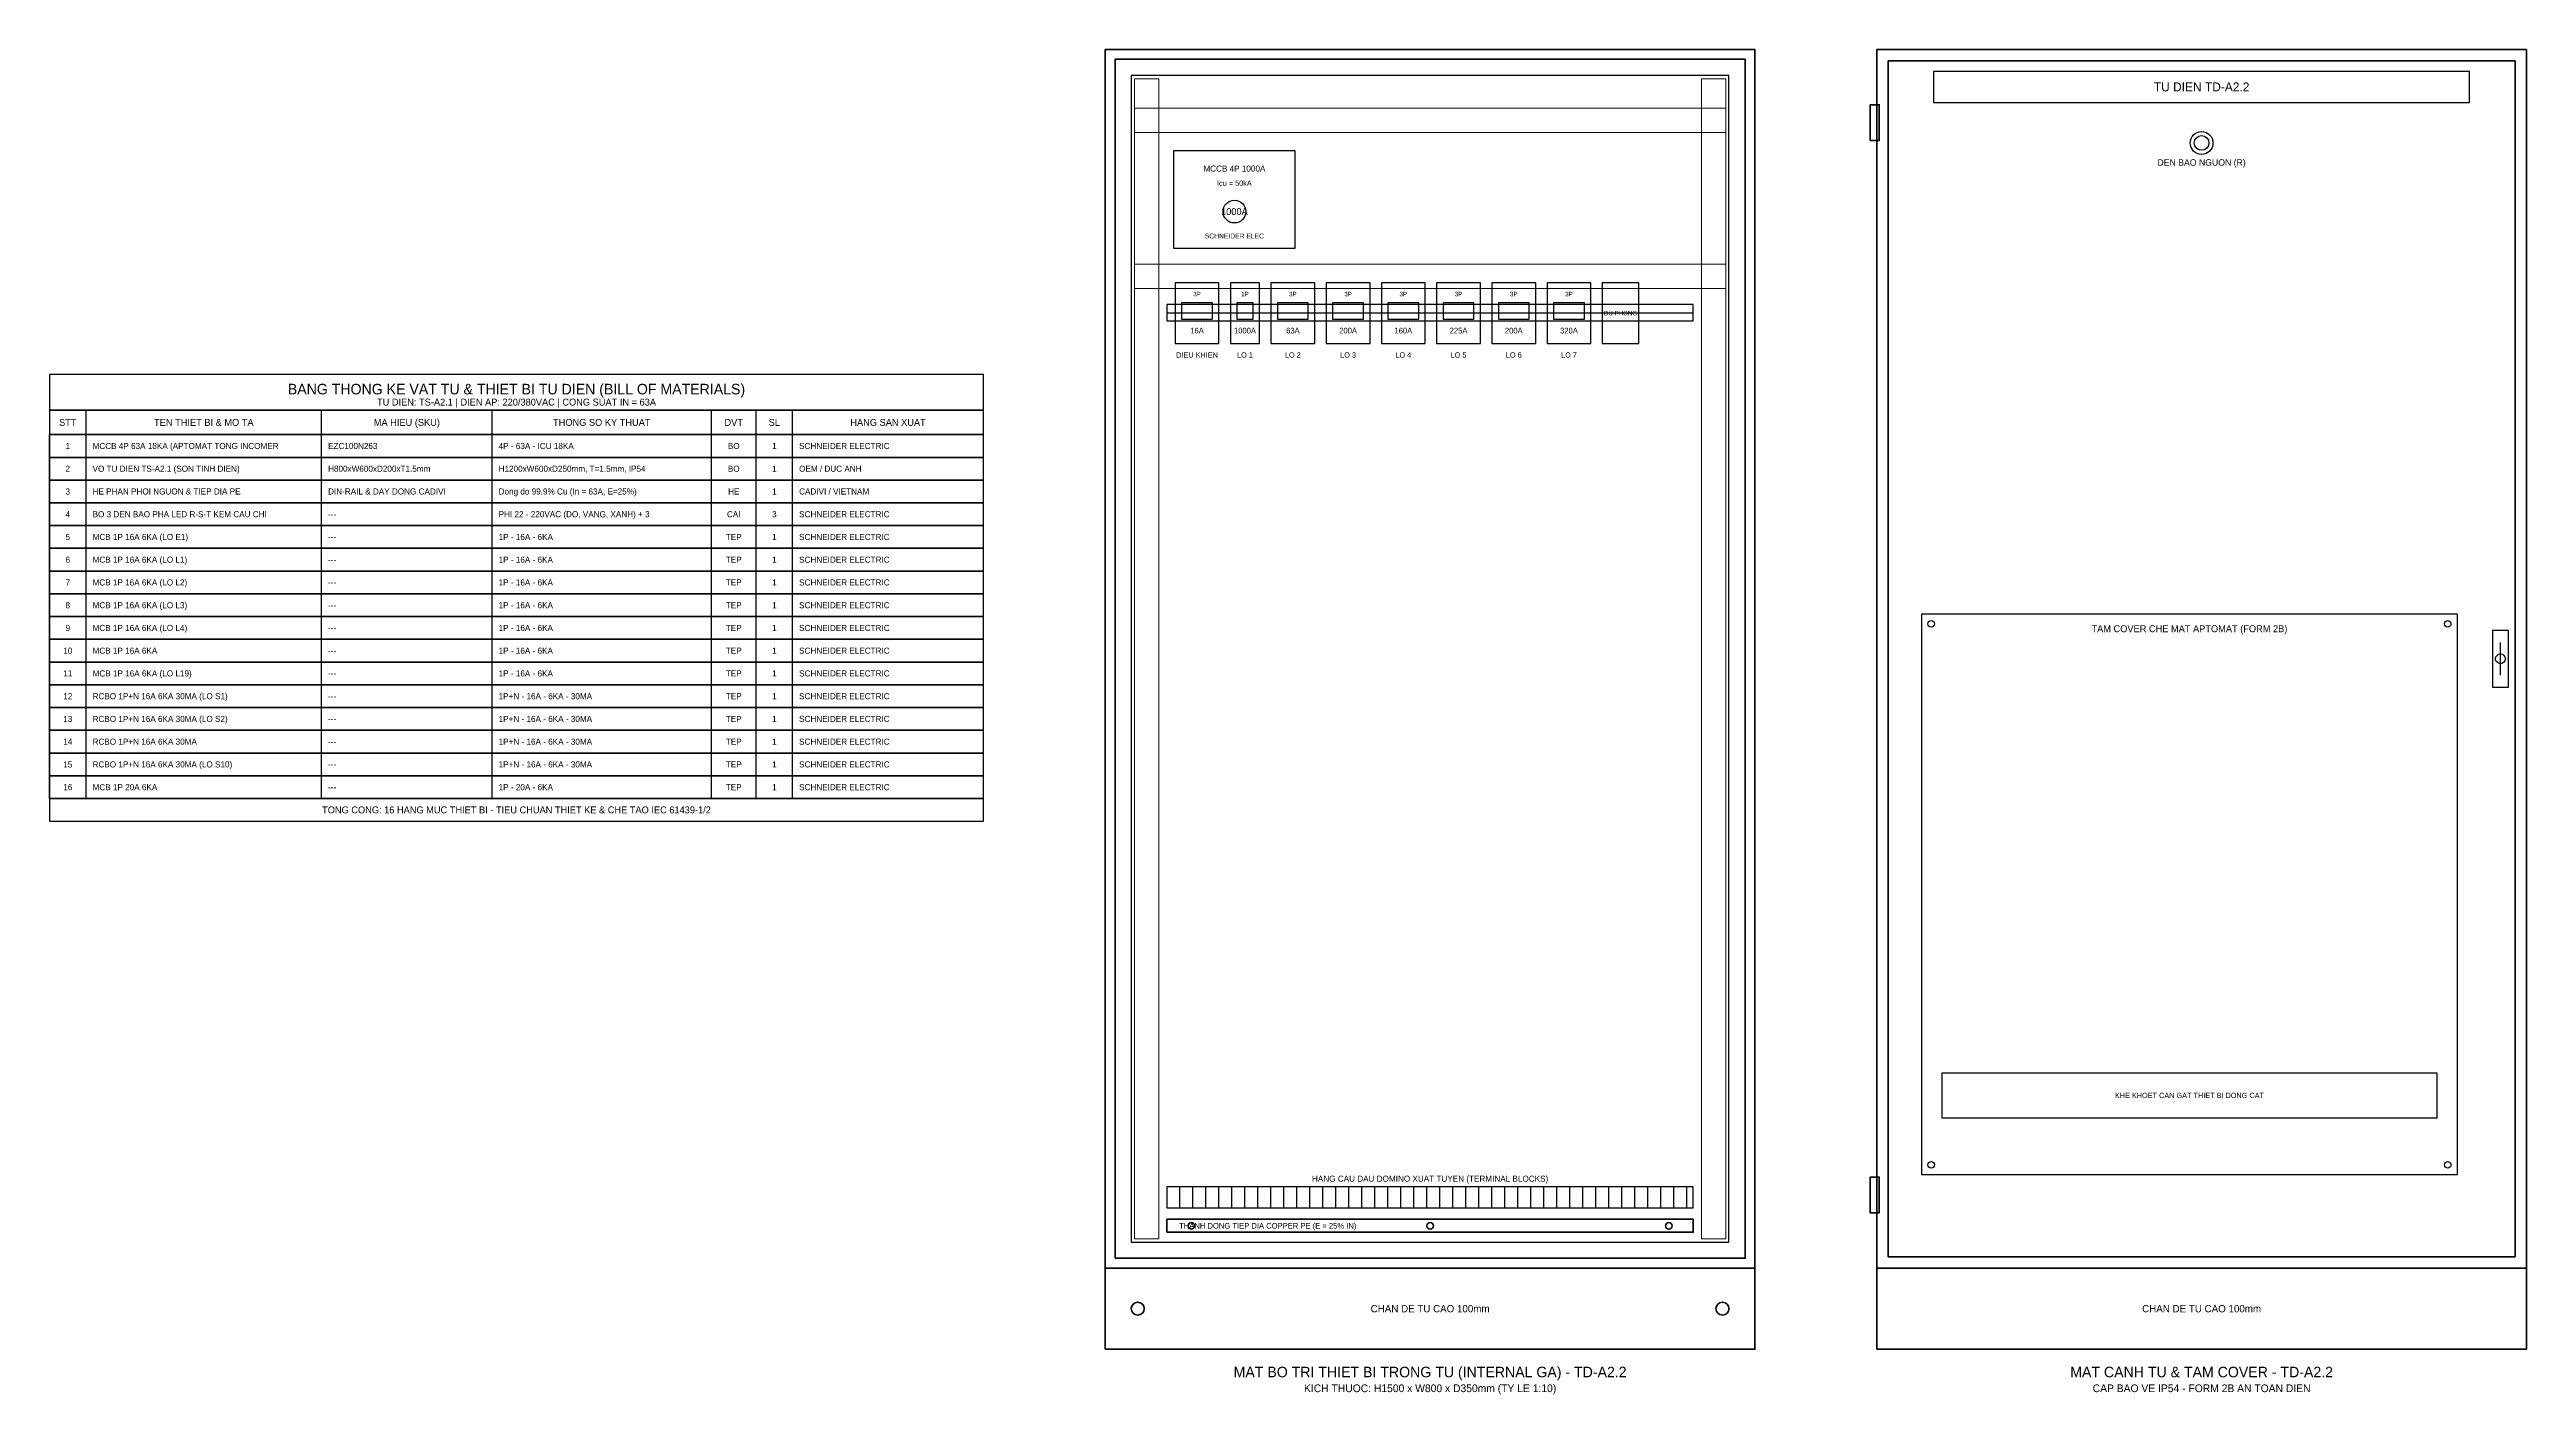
# Model space of a CAD drawing. Header units: metres. Extents: x 100 to 13750, y 44 to 1700.
# Drawn here: x 7200 to 10250, y 44 to 1700 of the extents above; entities that cross this region are included whole.
import ezdxf
from ezdxf.enums import TextEntityAlignment as Align

# ---------------------------------------------------------------- set-up
doc = ezdxf.new("R2010")
doc.units = ezdxf.units.M
for name, color, linetype, lineweight in [('0_COPPER', 3, 'Continuous', 35), ('0_DEVICES', 7, 'Continuous', 30), ('0_DUCTS', 8, 'Continuous', 18), ('0_FRAME', 6, 'Continuous', 40), ('0_PLATE', 4, 'Continuous', 25), ('0_TABLE', 4, 'Continuous', 25), ('0_TABLE_HDR', 2, 'Continuous', 30), ('0_TEXT', 7, 'Continuous', 20), ('0_TEXT_TITLE', 3, 'Continuous', 30)]:
    doc.layers.add(name, color=color, linetype=linetype, lineweight=lineweight)

msp = doc.modelspace()

# ---------------------------------------------------------------- linework, layer by layer
at = {"layer": '0_COPPER', "color": 3}
msp.add_lwpolyline([(8576, 244), (9224, 244), (9224, 260), (8576, 260), (8576, 244)], close=True, dxfattribs=at)
for centre in [(8606, 252), (8900, 252), (9194, 252)]:
    msp.add_circle(centre, 4, dxfattribs=at)
at = {"layer": '0_DEVICES'}
for p, q in [((10218, 930), (10218, 970)), ((8592, 274), (8592, 300)), ((8608, 274), (8608, 300)), ((8624, 274), (8624, 300)), ((8640, 274), (8640, 300)), ((8656, 274), (8656, 300)), ((8672, 274), (8672, 300)), ((8688, 274), (8688, 300)), ((8704, 274), (8704, 300)), ((8720, 274), (8720, 300)), ((8736, 274), (8736, 300)), ((8752, 274), (8752, 300)), ((8768, 274), (8768, 300)), ((8784, 274), (8784, 300)), ((8800, 274), (8800, 300)), ((8816, 274), (8816, 300)), ((8832, 274), (8832, 300)), ((8848, 274), (8848, 300)), ((8864, 274), (8864, 300)), ((8880, 274), (8880, 300)), ((8896, 274), (8896, 300)), ((8912, 274), (8912, 300)), ((8928, 274), (8928, 300)), ((8944, 274), (8944, 300)), ((8960, 274), (8960, 300)), ((8976, 274), (8976, 300)), ((8992, 274), (8992, 300)), ((9008, 274), (9008, 300)), ((9024, 274), (9024, 300)), ((9040, 274), (9040, 300)), ((9056, 274), (9056, 300)), ((9072, 274), (9072, 300)), ((9088, 274), (9088, 300)), ((9104, 274), (9104, 300)), ((9120, 274), (9120, 300)), ((9136, 274), (9136, 300)), ((9152, 274), (9152, 300)), ((9168, 274), (9168, 300)), ((9184, 274), (9184, 300)), ((9200, 274), (9200, 300)), ((9216, 274), (9216, 300))]:
    msp.add_line(p, q, dxfattribs=at)
for points in [[(8584, 1455.5), (8734, 1455.5), (8734, 1575.5), (8584, 1575.5), (8584, 1455.5)], [(8586, 1338), (8640, 1338), (8640, 1413), (8586, 1413), (8586, 1338)], [(8654, 1338), (8690, 1338), (8690, 1413), (8654, 1413), (8654, 1338)], [(8704, 1338), (8758, 1338), (8758, 1413), (8704, 1413), (8704, 1338)], [(8772, 1338), (8826, 1338), (8826, 1413), (8772, 1413), (8772, 1338)], [(8840, 1338), (8894, 1338), (8894, 1413), (8840, 1413), (8840, 1338)], [(8908, 1338), (8962, 1338), (8962, 1413), (8908, 1413), (8908, 1338)], [(8976, 1338), (9030, 1338), (9030, 1413), (8976, 1413), (8976, 1338)], [(9044, 1338), (9098, 1338), (9098, 1413), (9044, 1413), (9044, 1338)], [(9112, 1338), (9157, 1338), (9157, 1413), (9112, 1413), (9112, 1338)], [(8594, 1368), (8632, 1368), (8632, 1388), (8594, 1388), (8594, 1368)], [(8662, 1368), (8682, 1368), (8682, 1388), (8662, 1388), (8662, 1368)], [(8712, 1368), (8750, 1368), (8750, 1388), (8712, 1388), (8712, 1368)], [(8780, 1368), (8818, 1368), (8818, 1388), (8780, 1388), (8780, 1368)], [(8848, 1368), (8886, 1368), (8886, 1388), (8848, 1388), (8848, 1368)], [(8916, 1368), (8954, 1368), (8954, 1388), (8916, 1388), (8916, 1368)], [(8984, 1368), (9022, 1368), (9022, 1388), (8984, 1388), (8984, 1368)], [(9052, 1368), (9090, 1368), (9090, 1388), (9052, 1388), (9052, 1368)], [(10208, 915), (10228, 915), (10228, 985), (10208, 985), (10208, 915)], [(9530, 385), (10140, 385), (10140, 440), (9530, 440), (9530, 385)], [(8576, 274), (9224, 274), (9224, 300), (8576, 300), (8576, 274)]]:
    msp.add_lwpolyline(points, close=True, dxfattribs=at)
at = {"layer": '0_DEVICES', "color": 1}
for radius in [14, 9]:
    msp.add_circle((9850, 1585), radius, dxfattribs=at)
at = {"layer": '0_DEVICES'}
for centre, radius in [((8659, 1500.5), 14), ((10218, 950), 6)]:
    msp.add_circle(centre, radius, dxfattribs=at)
at = {"layer": '0_DUCTS'}
for points in [[(8536, 236), (8566, 236), (8566, 1664), (8536, 1664), (8536, 236)], [(9234, 236), (9264, 236), (9264, 1664), (9234, 1664), (9234, 236)], [(8536, 1598), (9264, 1598), (9264, 1628), (8536, 1628), (8536, 1598)], [(8536, 1406), (9264, 1406), (9264, 1436), (8536, 1436), (8536, 1406)]]:
    msp.add_lwpolyline(points, close=True, dxfattribs=at)
at = {"layer": '0_FRAME'}
for points in [[(8500, 200), (9300, 200), (9300, 1700), (8500, 1700), (8500, 200)], [(8512, 212), (9288, 212), (9288, 1688), (8512, 1688), (8512, 212)], [(9450, 200), (10250, 200), (10250, 1700), (9450, 1700), (9450, 200)], [(9464, 214), (10236, 214), (10236, 1686), (9464, 1686), (9464, 214)], [(9442, 1588), (9453, 1588), (9453, 1632), (9442, 1632), (9442, 1588)], [(9442, 268), (9453, 268), (9453, 312), (9442, 312), (9442, 268)], [(8500, 100), (9300, 100), (9300, 200), (8500, 200), (8500, 100)], [(9450, 100), (10250, 100), (10250, 200), (9450, 200), (9450, 100)]]:
    msp.add_lwpolyline(points, close=True, dxfattribs=at)
for centre in [(8540, 150), (9260, 150)]:
    msp.add_circle(centre, 8, dxfattribs=at)
at = {"layer": '0_PLATE'}
msp.add_line((8576, 1376), (9224, 1376), dxfattribs=at)
for points in [[(8532, 232), (9268, 232), (9268, 1668), (8532, 1668), (8532, 232)], [(8576, 1366), (9224, 1366), (9224, 1386), (8576, 1386), (8576, 1366)]]:
    msp.add_lwpolyline(points, close=True, dxfattribs=at)
at = {"layer": '0_PLATE', "color": 4}
for points in [[(9520, 1635), (10180, 1635), (10180, 1673), (9520, 1673), (9520, 1635)], [(9505, 315), (10165, 315), (10165, 1005), (9505, 1005), (9505, 315)]]:
    msp.add_lwpolyline(points, close=True, dxfattribs=at)
for centre in [(9517, 993), (10153, 993), (9517, 327), (10153, 327)]:
    msp.add_circle(centre, 4, dxfattribs=at)
at = {"layer": '0_TABLE', "color": 4}
for p, q in [((7245, 1226), (7245, 1256)), ((7535, 1226), (7535, 1256)), ((7745, 1226), (7745, 1256)), ((8015, 1226), (8015, 1256)), ((8070, 1226), (8070, 1256)), ((8115, 1226), (8115, 1256)), ((7200, 1198), (7200, 1226)), ((7245, 1198), (7245, 1226)), ((7535, 1198), (7535, 1226)), ((7745, 1198), (7745, 1226)), ((8015, 1198), (8015, 1226)), ((8070, 1198), (8070, 1226)), ((8115, 1198), (8115, 1226)), ((7200, 1170), (7200, 1198)), ((7245, 1170), (7245, 1198)), ((7535, 1170), (7535, 1198)), ((7745, 1170), (7745, 1198)), ((8015, 1170), (8015, 1198)), ((8070, 1170), (8070, 1198)), ((8115, 1170), (8115, 1198)), ((7200, 1142), (7200, 1170)), ((7245, 1142), (7245, 1170)), ((7535, 1142), (7535, 1170)), ((7745, 1142), (7745, 1170)), ((8015, 1142), (8015, 1170)), ((8070, 1142), (8070, 1170)), ((8115, 1142), (8115, 1170)), ((7200, 1114), (7200, 1142)), ((7245, 1114), (7245, 1142)), ((7535, 1114), (7535, 1142)), ((7745, 1114), (7745, 1142)), ((8015, 1114), (8015, 1142)), ((8070, 1114), (8070, 1142)), ((8115, 1114), (8115, 1142)), ((7200, 1086), (7200, 1114)), ((7245, 1086), (7245, 1114)), ((7535, 1086), (7535, 1114)), ((7745, 1086), (7745, 1114)), ((8015, 1086), (8015, 1114)), ((8070, 1086), (8070, 1114)), ((8115, 1086), (8115, 1114)), ((7200, 1058), (7200, 1086)), ((7245, 1058), (7245, 1086)), ((7535, 1058), (7535, 1086)), ((7745, 1058), (7745, 1086)), ((8015, 1058), (8015, 1086)), ((8070, 1058), (8070, 1086)), ((8115, 1058), (8115, 1086)), ((7200, 1030), (7200, 1058)), ((7245, 1030), (7245, 1058)), ((7535, 1030), (7535, 1058)), ((7745, 1030), (7745, 1058)), ((8015, 1030), (8015, 1058)), ((8070, 1030), (8070, 1058)), ((8115, 1030), (8115, 1058)), ((7200, 1002), (7200, 1030)), ((7245, 1002), (7245, 1030)), ((7535, 1002), (7535, 1030)), ((7745, 1002), (7745, 1030)), ((8015, 1002), (8015, 1030)), ((8070, 1002), (8070, 1030)), ((8115, 1002), (8115, 1030)), ((7200, 974), (7200, 1002)), ((7245, 974), (7245, 1002)), ((7535, 974), (7535, 1002)), ((7745, 974), (7745, 1002)), ((8015, 974), (8015, 1002)), ((8070, 974), (8070, 1002)), ((8115, 974), (8115, 1002)), ((7200, 946), (7200, 974)), ((7200, 918), (7200, 946)), ((7245, 946), (7245, 974)), ((7245, 918), (7245, 946)), ((7535, 946), (7535, 974)), ((7535, 918), (7535, 946)), ((7745, 946), (7745, 974)), ((7745, 918), (7745, 946)), ((8015, 946), (8015, 974)), ((8015, 918), (8015, 946)), ((8070, 946), (8070, 974)), ((8070, 918), (8070, 946)), ((8115, 946), (8115, 974)), ((8115, 918), (8115, 946)), ((7200, 890), (7200, 918)), ((7245, 890), (7245, 918)), ((7535, 890), (7535, 918)), ((7745, 890), (7745, 918)), ((8015, 890), (8015, 918)), ((8070, 890), (8070, 918)), ((8115, 890), (8115, 918)), ((7200, 862), (7200, 890)), ((7245, 862), (7245, 890)), ((7535, 862), (7535, 890)), ((7745, 862), (7745, 890)), ((8015, 862), (8015, 890)), ((8070, 862), (8070, 890)), ((8115, 862), (8115, 890)), ((7200, 834), (7200, 862)), ((7245, 834), (7245, 862)), ((7535, 834), (7535, 862)), ((7745, 834), (7745, 862)), ((8015, 834), (8015, 862)), ((8070, 834), (8070, 862)), ((8115, 834), (8115, 862)), ((7200, 806), (7200, 834)), ((7245, 806), (7245, 834)), ((7535, 806), (7535, 834)), ((7745, 806), (7745, 834)), ((8015, 806), (8015, 834)), ((8070, 806), (8070, 834)), ((8115, 806), (8115, 834)), ((7200, 778), (7200, 806)), ((7245, 778), (7245, 806)), ((7535, 778), (7535, 806)), ((7745, 778), (7745, 806)), ((8015, 778), (8015, 806)), ((8070, 778), (8070, 806)), ((8115, 778), (8115, 806))]:
    msp.add_line(p, q, dxfattribs=at)
for points in [[(7200, 1256), (8350, 1256), (8350, 1300), (7200, 1300), (7200, 1256)], [(7200, 1226), (8350, 1226), (8350, 1256), (7200, 1256), (7200, 1226)], [(7200, 1198), (8350, 1198), (8350, 1226), (7200, 1226), (7200, 1198)], [(7200, 1170), (8350, 1170), (8350, 1198), (7200, 1198), (7200, 1170)], [(7200, 1142), (8350, 1142), (8350, 1170), (7200, 1170), (7200, 1142)], [(7200, 1114), (8350, 1114), (8350, 1142), (7200, 1142), (7200, 1114)], [(7200, 1086), (8350, 1086), (8350, 1114), (7200, 1114), (7200, 1086)], [(7200, 1058), (8350, 1058), (8350, 1086), (7200, 1086), (7200, 1058)], [(7200, 1030), (8350, 1030), (8350, 1058), (7200, 1058), (7200, 1030)], [(7200, 1002), (8350, 1002), (8350, 1030), (7200, 1030), (7200, 1002)], [(7200, 974), (8350, 974), (8350, 1002), (7200, 1002), (7200, 974)], [(7200, 946), (8350, 946), (8350, 974), (7200, 974), (7200, 946)], [(7200, 918), (8350, 918), (8350, 946), (7200, 946), (7200, 918)], [(7200, 890), (8350, 890), (8350, 918), (7200, 918), (7200, 890)], [(7200, 862), (8350, 862), (8350, 890), (7200, 890), (7200, 862)], [(7200, 834), (8350, 834), (8350, 862), (7200, 862), (7200, 834)], [(7200, 806), (8350, 806), (8350, 834), (7200, 834), (7200, 806)], [(7200, 778), (8350, 778), (8350, 806), (7200, 806), (7200, 778)], [(7200, 750), (8350, 750), (8350, 778), (7200, 778), (7200, 750)]]:
    msp.add_lwpolyline(points, close=True, dxfattribs=at)

# ---------------------------------------------------------------- texts
at = {"layer": '0_COPPER', "color": 3}
msp.add_text('THANH DONG TIEP DIA COPPER PE (E = 25% IN)', height=7, dxfattribs=at).set_placement((8591, 252), align=Align.MIDDLE_LEFT)
at = {"layer": '0_TABLE_HDR', "color": 2}
for s, height, p in [('BANG THONG KE VAT TU & THIET BI TU DIEN (BILL OF MATERIALS)', 13, (7775, 1282)), ('STT', 8.5, (7222.5, 1241)), ('TEN THIET BI & MO TA', 8.5, (7390, 1241)), ('MA HIEU (SKU)', 8.5, (7640, 1241)), ('THONG SO KY THUAT', 8.5, (7880, 1241)), ('DVT', 8.5, (8042.5, 1241)), ('SL', 8.5, (8092.5, 1241)), ('HANG SAN XUAT', 8.5, (8232.5, 1241)), ('TONG CONG: 16 HANG MUC THIET BI - TIEU CHUAN THIET KE & CHE TAO IEC 61439-1/2', 8.5, (7775, 764))]:
    msp.add_text(s, height=height, dxfattribs=at).set_placement(p, align=Align.MIDDLE_CENTER)
at = {"layer": '0_TEXT'}
for s, height, p in [('MCCB 4P 1000A', 7.5, (8659, 1553.5)), ('DEN BAO NGUON (R)', 8, (9850, 1561)), ('Icu = 50kA', 6.5, (8659, 1535.5)), ('SCHNEIDER ELEC', 6, (8659, 1470.5)), ('3P', 5.5, (8613, 1399)), ('1P', 5.5, (8672, 1399)), ('3P', 5.5, (8731, 1399)), ('3P', 5.5, (8799, 1399)), ('3P', 5.5, (8867, 1399)), ('3P', 5.5, (8935, 1399)), ('3P', 5.5, (9003, 1399)), ('3P', 5.5, (9071, 1399)), ('DU PHONG', 5.5, (9134.5, 1375.5)), ('TU DIEN: TS-A2.1 | DIEN AP: 220/380VAC | CONG SUAT IN = 63A', 8.5, (7775, 1266)), ('TAM COVER CHE MAT APTOMAT (FORM 2B)', 8.5, (9835, 987)), ('KHE KHOET CAN GAT THIET BI DONG CAT', 6.5, (9835, 412.5)), ('HANG CAU DAU DOMINO XUAT TUYEN (TERMINAL BLOCKS)', 7.5, (8900, 310)), ('CHAN DE TU CAO 100mm', 9, (8900, 150)), ('CHAN DE TU CAO 100mm', 9, (9850, 150)), ('KICH THUOC: H1500 x W800 x D350mm (TY LE 1:10)', 9.5, (8900, 52)), ('CAP BAO VE IP54 - FORM 2B AN TOAN DIEN', 9.5, (9850, 52))]:
    msp.add_text(s, height=height, dxfattribs=at).set_placement(p, align=Align.MIDDLE_CENTER)
at = {"layer": '0_TEXT', "color": 7}
for s, p in [('1', (7222.5, 1212)), ('BO', (8042.5, 1212)), ('1', (8092.5, 1212)), ('3', (7222.5, 1156)), ('2', (7222.5, 1184)), ('BO', (8042.5, 1184)), ('HE', (8042.5, 1156)), ('1', (8092.5, 1184)), ('1', (8092.5, 1156)), ('4', (7222.5, 1128)), ('CAI', (8042.5, 1128)), ('3', (8092.5, 1128)), ('5', (7222.5, 1100)), ('TEP', (8042.5, 1100)), ('1', (8092.5, 1100)), ('6', (7222.5, 1072)), ('TEP', (8042.5, 1072)), ('1', (8092.5, 1072)), ('7', (7222.5, 1044)), ('TEP', (8042.5, 1044)), ('1', (8092.5, 1044)), ('8', (7222.5, 1016)), ('TEP', (8042.5, 1016)), ('1', (8092.5, 1016)), ('9', (7222.5, 988)), ('TEP', (8042.5, 988)), ('1', (8092.5, 988)), ('10', (7222.5, 960)), ('TEP', (8042.5, 960)), ('1', (8092.5, 960)), ('11', (7222.5, 932)), ('TEP', (8042.5, 932)), ('1', (8092.5, 932)), ('12', (7222.5, 904)), ('TEP', (8042.5, 904)), ('1', (8092.5, 904)), ('13', (7222.5, 876)), ('TEP', (8042.5, 876)), ('1', (8092.5, 876)), ('14', (7222.5, 848)), ('15', (7222.5, 820)), ('TEP', (8042.5, 848)), ('TEP', (8042.5, 820)), ('1', (8092.5, 848)), ('1', (8092.5, 820)), ('16', (7222.5, 792)), ('TEP', (8042.5, 792)), ('1', (8092.5, 792))]:
    msp.add_text(s, height=7.5, dxfattribs=at).set_placement(p, align=Align.MIDDLE_CENTER)
for s, p in [('MCCB 4P 63A 18KA (APTOMAT TONG INCOMER', (7253, 1212)), ('EZC100N263', (7543, 1212)), ('4P - 63A - ICU 18KA', (7753, 1212)), ('VO TU DIEN TS-A2.1 (SON TINH DIEN)', (7253, 1184)), ('HE PHAN PHOI NGUON & TIEP DIA PE', (7253, 1156)), ('H800xW600xD200xT1.5mm', (7543, 1184)), ('DIN-RAIL & DAY DONG CADIVI', (7543, 1156)), ('H1200xW600xD250mm, T=1.5mm, IP54', (7753, 1184)), ('Dong do 99.9% Cu (In = 63A, E=25%)', (7753, 1156)), ('BO 3 DEN BAO PHA LED R-S-T KEM CAU CHI', (7253, 1128)), ('PHI 22 - 220VAC (DO, VANG, XANH) + 3', (7753, 1128)), ('MCB 1P 16A 6KA (LO E1)', (7253, 1100)), ('---', (7543, 1128)), ('---', (7543, 1100)), ('1P - 16A - 6KA', (7753, 1100)), ('MCB 1P 16A 6KA (LO L1)', (7253, 1072)), ('---', (7543, 1072)), ('1P - 16A - 6KA', (7753, 1072)), ('MCB 1P 16A 6KA (LO L2)', (7253, 1044)), ('---', (7543, 1044)), ('1P - 16A - 6KA', (7753, 1044)), ('MCB 1P 16A 6KA (LO L3)', (7253, 1016)), ('---', (7543, 1016)), ('1P - 16A - 6KA', (7753, 1016)), ('MCB 1P 16A 6KA (LO L4)', (7253, 988)), ('---', (7543, 988)), ('1P - 16A - 6KA', (7753, 988)), ('MCB 1P 16A 6KA', (7253, 960)), ('---', (7543, 960)), ('1P - 16A - 6KA', (7753, 960)), ('MCB 1P 16A 6KA (LO L19)', (7253, 932)), ('---', (7543, 932)), ('1P - 16A - 6KA', (7753, 932)), ('RCBO 1P+N 16A 6KA 30MA (LO S1)', (7253, 904)), ('---', (7543, 904)), ('1P+N - 16A - 6KA - 30MA', (7753, 904)), ('RCBO 1P+N 16A 6KA 30MA (LO S2)', (7253, 876)), ('---', (7543, 876)), ('1P+N - 16A - 6KA - 30MA', (7753, 876)), ('RCBO 1P+N 16A 6KA 30MA', (7253, 848)), ('RCBO 1P+N 16A 6KA 30MA (LO S10)', (7253, 820)), ('---', (7543, 848)), ('1P+N - 16A - 6KA - 30MA', (7753, 848)), ('1P+N - 16A - 6KA - 30MA', (7753, 820)), ('MCB 1P 20A 6KA', (7253, 792)), ('---', (7543, 820)), ('1P - 20A - 6KA', (7753, 792)), ('---', (7543, 792))]:
    msp.add_text(s, height=7.5, dxfattribs=at).set_placement(p, align=Align.MIDDLE_LEFT)
at = {"layer": '0_TEXT', "color": 3}
for s, p in [('SCHNEIDER ELECTRIC', (8123, 1212)), ('OEM / DUC ANH', (8123, 1184)), ('CADIVI / VIETNAM', (8123, 1156)), ('SCHNEIDER ELECTRIC', (8123, 1128)), ('SCHNEIDER ELECTRIC', (8123, 1100)), ('SCHNEIDER ELECTRIC', (8123, 1072)), ('SCHNEIDER ELECTRIC', (8123, 1044)), ('SCHNEIDER ELECTRIC', (8123, 1016)), ('SCHNEIDER ELECTRIC', (8123, 988)), ('SCHNEIDER ELECTRIC', (8123, 960)), ('SCHNEIDER ELECTRIC', (8123, 932)), ('SCHNEIDER ELECTRIC', (8123, 904)), ('SCHNEIDER ELECTRIC', (8123, 876)), ('SCHNEIDER ELECTRIC', (8123, 848)), ('SCHNEIDER ELECTRIC', (8123, 820)), ('SCHNEIDER ELECTRIC', (8123, 792))]:
    msp.add_text(s, height=7.5, dxfattribs=at).set_placement(p, align=Align.MIDDLE_LEFT)
at = {"layer": '0_TEXT_TITLE', "color": 3}
msp.add_text('TU DIEN TD-A2.2', height=11, dxfattribs=at).set_placement((9850, 1654), align=Align.MIDDLE_CENTER)
at = {"layer": '0_TEXT_TITLE'}
for s, height, p in [('1000A', 8.5, (8659, 1500.5)), ('16A', 7, (8613, 1354)), ('1000A', 7, (8672, 1354)), ('63A', 7, (8731, 1354)), ('200A', 7, (8799, 1354)), ('160A', 7, (8867, 1354)), ('225A', 7, (8935, 1354)), ('200A', 7, (9003, 1354)), ('320A', 7, (9071, 1354)), ('DIEU KHIEN', 6.5, (8613, 1324)), ('LO 1', 6.5, (8672, 1324)), ('LO 2', 6.5, (8731, 1324)), ('LO 3', 6.5, (8799, 1324)), ('LO 4', 6.5, (8867, 1324)), ('LO 5', 6.5, (8935, 1324)), ('LO 6', 6.5, (9003, 1324)), ('LO 7', 6.5, (9071, 1324)), ('MAT BO TRI THIET BI TRONG TU (INTERNAL GA) - TD-A2.2', 13, (8900, 72)), ('MAT CANH TU & TAM COVER - TD-A2.2', 13, (9850, 72))]:
    msp.add_text(s, height=height, dxfattribs=at).set_placement(p, align=Align.MIDDLE_CENTER)

doc.saveas('drawing.dxf')
